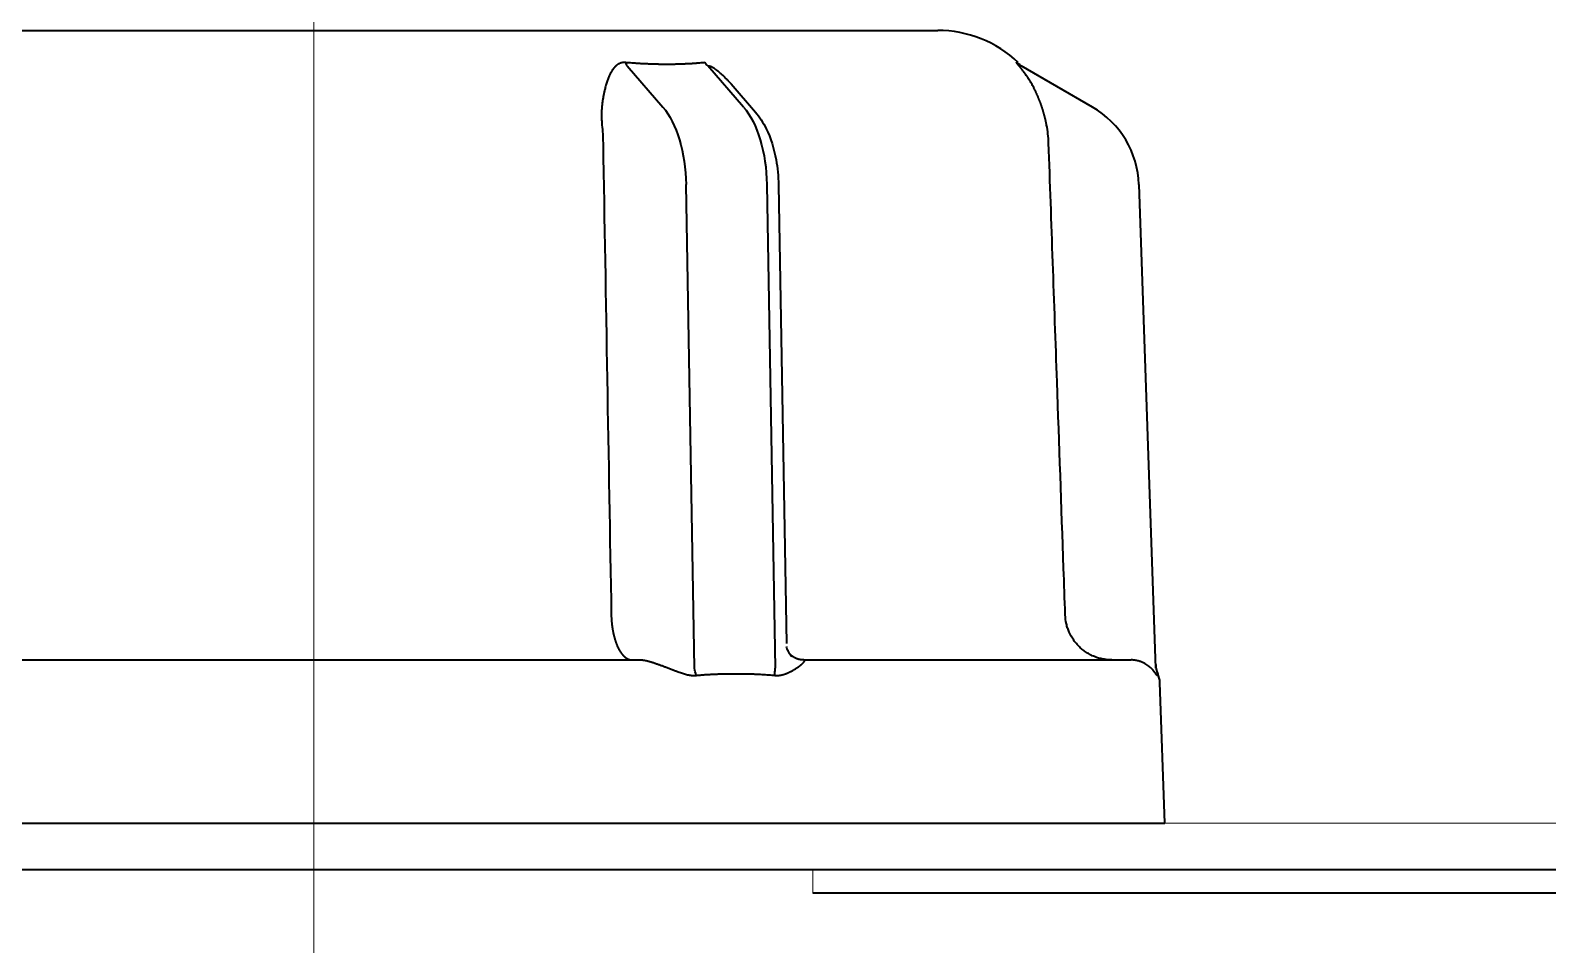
# Model space of a CAD drawing. Extents: x 6327 to 10269, y -393 to 3036.
# Drawn here: x 8702.59 to 8735.14, y 2191.92 to 2211.53 of the extents above; entities that cross this region are included whole.
import ezdxf

# ---------------------------------------------------------------- set-up
doc = ezdxf.new("R2010")
doc.units = 0
doc.header["$LTSCALE"] = 5
doc.layers.get('0').update_dxf_attribs({"linetype": 'CONTINUOUS', "lineweight": 0})
doc.layers.add('1', color=7, linetype='CONTINUOUS', true_color=0xffffff)

msp = doc.modelspace()

# ---------------------------------------------------------------- linework, layer by layer
at = {"color": 4}
for p, q in [((8708.673, 2244.526), (8708.673, 2144.526)), ((8658.673, 2194.526), (8758.673, 2194.526))]:
    msp.add_line(p, q, dxfattribs=at)
msp.add_line((8719.374, 2193.026), (8719.374, 2193.526))
at = {"layer": '1', "color": 7, "linetype": 'Continuous', "lineweight": 35}
for p, q in [((8695.294, 2211.526), (8722.052, 2211.526)), ((8715.391, 2210.764), (8716.156, 2209.88)), ((8717.888, 2209.88), (8717.123, 2210.764)), ((8723.766, 2210.824), (8723.818, 2210.796)), ((8725.371, 2209.88), (8723.84, 2210.764)), ((8717.619, 2210.378), (8718.141, 2209.775)), ((8716.836, 2197.848), (8716.655, 2208.218)), ((8718.387, 2208.218), (8718.568, 2197.848)), ((8718.637, 2208.209), (8718.809, 2198.38)), ((8726.732, 2197.848), (8726.37, 2208.218)), ((8701.639, 2198.026), (8715.707, 2198.026)), ((8719.171, 2198.026), (8726.204, 2198.026)), ((8726.773, 2197.732), (8726.762, 2197.696)), ((8726.923, 2194.526), (8726.818, 2197.544)), ((8690.423, 2194.526), (8708.673, 2194.526)), ((8708.673, 2194.526), (8726.923, 2194.526)), ((8811.243, 2193.526), (8697.924, 2193.526))]:
    msp.add_line(p, q, dxfattribs=at)
for centre, radius, start, end in [((8722.052, 2209.026), 2.5, 46.3306, 90), ((8724.371, 2208.148), 2, 2, 60), ((8726.318, 2197.526), 0.5, 2, 24.2309)]:
    msp.add_arc(centre, radius, start, end, dxfattribs=at)
at = {"layer": '1', "color": 7, "linetype": 'Continuous', "lineweight": 35, "extrusion": (0, 0, -1)}
for centre, major_axis, ratio, start_param, end_param in [((8715.516, 2211.197), (-0.05, -0.498), 0.350879, 0.480716, 0.72184), ((8717.248, 2211.198), (0.06, -0.497), 0.631469, 0.592654, 0.833485), ((8715.656, 2208.148), (0, 2), 0.5, 0.523599, 1.53589), ((8717.388, 2208.148), (0, -2), 0.5, 3.665191, 4.677482)]:
    msp.add_ellipse(centre, major_axis=major_axis, ratio=ratio, start_param=start_param, end_param=end_param, dxfattribs=at)
at = {"layer": '1', "color": 7, "linetype": 'Continuous', "lineweight": 35}
for centre, major_axis, ratio, start_param, end_param in [((8724.09, 2211.197), (0.25, 0.433), 0.982349, 2.900465, 3.141593), ((8727.229, 2197.938), (-0.5, -0.017), 1, 6.264223, 6.674123)]:
    msp.add_ellipse(centre, major_axis=major_axis, ratio=ratio, start_param=start_param, end_param=end_param, dxfattribs=at)
for points, knots in [([(8715.251, 2210.824), (8715.249, 2210.824), (8715.244, 2210.822), (8715.238, 2210.82), (8715.232, 2210.818), (8715.226, 2210.815), (8715.22, 2210.812), (8715.214, 2210.809), (8715.207, 2210.806), (8715.201, 2210.802), (8715.195, 2210.798), (8715.189, 2210.794), (8715.183, 2210.79), (8715.177, 2210.786), (8715.171, 2210.781), (8715.164, 2210.776), (8715.158, 2210.771), (8715.152, 2210.766), (8715.146, 2210.76), (8715.14, 2210.754), (8715.134, 2210.748), (8715.128, 2210.742), (8715.122, 2210.735), (8715.109, 2210.721), (8715.091, 2210.699), (8715.069, 2210.668), (8715.048, 2210.634), (8715.023, 2210.589), (8714.997, 2210.53), (8714.968, 2210.455), (8714.941, 2210.371), (8714.921, 2210.299), (8714.908, 2210.245), (8714.9, 2210.212), (8714.892, 2210.178), (8714.885, 2210.145), (8714.879, 2210.111), (8714.873, 2210.077), (8714.867, 2210.043), (8714.862, 2210.009), (8714.858, 2209.975), (8714.854, 2209.941), (8714.85, 2209.907), (8714.847, 2209.872), (8714.845, 2209.838), (8714.843, 2209.804), (8714.842, 2209.769), (8714.841, 2209.735), (8714.841, 2209.701), (8714.841, 2209.666), (8714.842, 2209.632), (8714.843, 2209.598), (8714.845, 2209.563), (8714.848, 2209.529), (8714.85, 2209.506), (8714.851, 2209.495)], [0, 0, 0, 0, 0.004712, 0.009534, 0.014468, 0.019518, 0.02469, 0.029985, 0.035407, 0.04096, 0.046646, 0.052467, 0.058427, 0.064527, 0.070769, 0.077156, 0.083689, 0.09037, 0.0972, 0.104182, 0.111317, 0.118606, 0.126049, 0.13365, 0.16436, 0.195902, 0.228345, 0.261749, 0.318602, 0.379208, 0.44371, 0.512228, 0.53576, 0.559032, 0.582049, 0.604817, 0.627343, 0.649632, 0.671691, 0.693528, 0.715149, 0.736562, 0.757775, 0.778796, 0.799634, 0.820297, 0.840795, 0.861137, 0.881332, 0.901391, 0.921323, 0.94114, 0.960851, 0.980467, 1, 1, 1, 1]), ([(8715.363, 2210.835), (8715.36, 2210.836), (8715.355, 2210.836), (8715.347, 2210.836), (8715.339, 2210.837), (8715.332, 2210.837), (8715.324, 2210.836), (8715.316, 2210.836), (8715.309, 2210.836), (8715.301, 2210.835), (8715.294, 2210.834), (8715.286, 2210.833), (8715.279, 2210.832), (8715.272, 2210.83), (8715.265, 2210.828), (8715.258, 2210.827), (8715.253, 2210.825), (8715.251, 2210.824)], [0, 0, 0, 0, 0.064703, 0.129406, 0.194175, 0.259078, 0.32418, 0.389546, 0.455241, 0.521329, 0.587871, 0.654929, 0.722563, 0.790832, 0.859791, 0.929496, 1, 1, 1, 1]), ([(8716.94, 2210.824), (8716.931, 2210.824), (8716.912, 2210.822), (8716.882, 2210.82), (8716.853, 2210.817), (8716.824, 2210.815), (8716.794, 2210.813), (8716.765, 2210.811), (8716.735, 2210.81), (8716.705, 2210.808), (8716.676, 2210.806), (8716.646, 2210.805), (8716.615, 2210.804), (8716.585, 2210.802), (8716.555, 2210.801), (8716.524, 2210.8), (8716.494, 2210.799), (8716.463, 2210.798), (8716.432, 2210.798), (8716.402, 2210.797), (8716.371, 2210.797), (8716.339, 2210.796), (8716.308, 2210.796), (8716.277, 2210.796), (8716.246, 2210.796), (8716.214, 2210.796), (8716.183, 2210.796), (8716.151, 2210.796), (8716.119, 2210.797), (8716.087, 2210.797), (8716.055, 2210.798), (8716.023, 2210.798), (8715.991, 2210.799), (8715.959, 2210.8), (8715.927, 2210.801), (8715.894, 2210.802), (8715.862, 2210.804), (8715.829, 2210.805), (8715.796, 2210.806), (8715.764, 2210.808), (8715.731, 2210.81), (8715.698, 2210.811), (8715.665, 2210.813), (8715.632, 2210.815), (8715.599, 2210.817), (8715.565, 2210.82), (8715.532, 2210.822), (8715.51, 2210.824), (8715.499, 2210.824)], [0, 0, 0, 0, 0.021779, 0.043552, 0.06532, 0.087084, 0.108843, 0.130598, 0.152348, 0.174095, 0.195838, 0.217578, 0.239315, 0.261049, 0.28278, 0.304509, 0.326236, 0.34796, 0.369683, 0.391405, 0.413126, 0.434845, 0.456564, 0.478282, 0.5, 0.521718, 0.543436, 0.565155, 0.586874, 0.608595, 0.630317, 0.65204, 0.673764, 0.695491, 0.71722, 0.738951, 0.760685, 0.782422, 0.804162, 0.825905, 0.847652, 0.869402, 0.891157, 0.912916, 0.93468, 0.956448, 0.978221, 1, 1, 1, 1]), ([(8717.123, 2210.764), (8717.124, 2210.765), (8717.128, 2210.765), (8717.134, 2210.766), (8717.141, 2210.766), (8717.148, 2210.765), (8717.156, 2210.763), (8717.164, 2210.761), (8717.173, 2210.758), (8717.182, 2210.755), (8717.192, 2210.751), (8717.202, 2210.746), (8717.213, 2210.74), (8717.224, 2210.734), (8717.236, 2210.727), (8717.248, 2210.72), (8717.261, 2210.711), (8717.275, 2210.702), (8717.288, 2210.692), (8717.303, 2210.682), (8717.317, 2210.671), (8717.333, 2210.659), (8717.348, 2210.646), (8717.365, 2210.633), (8717.381, 2210.618), (8717.398, 2210.603), (8717.414, 2210.589), (8717.432, 2210.572), (8717.453, 2210.553), (8717.48, 2210.526), (8717.513, 2210.493), (8717.552, 2210.452), (8717.588, 2210.413), (8717.61, 2210.387), (8717.619, 2210.378)], [0, 0, 0, 0, 0.011196, 0.022245, 0.033363, 0.044763, 0.056639, 0.069167, 0.082495, 0.096747, 0.112024, 0.128408, 0.145965, 0.164751, 0.184809, 0.206175, 0.22888, 0.252949, 0.278402, 0.305258, 0.333531, 0.363235, 0.394381, 0.426978, 0.461034, 0.496558, 0.533556, 0.565127, 0.611078, 0.67141, 0.746123, 0.835219, 0.938696, 1, 1, 1, 1]), ([(8723.747, 2210.826), (8723.744, 2210.831), (8723.742, 2210.834), (8723.741, 2210.836), (8723.742, 2210.837), (8723.743, 2210.837), (8723.744, 2210.836), (8723.746, 2210.835)], [0, 0, 0, 0, 0.5, 0.5, 0.75, 0.75, 1, 1, 1, 1]), ([(8724.389, 2209.495), (8724.388, 2209.501), (8724.385, 2209.512), (8724.382, 2209.53), (8724.378, 2209.547), (8724.375, 2209.564), (8724.371, 2209.582), (8724.367, 2209.599), (8724.363, 2209.616), (8724.359, 2209.634), (8724.355, 2209.651), (8724.35, 2209.668), (8724.346, 2209.686), (8724.341, 2209.703), (8724.337, 2209.72), (8724.332, 2209.737), (8724.327, 2209.755), (8724.322, 2209.772), (8724.317, 2209.789), (8724.312, 2209.806), (8724.307, 2209.824), (8724.301, 2209.841), (8724.296, 2209.858), (8724.29, 2209.875), (8724.284, 2209.892), (8724.279, 2209.909), (8724.273, 2209.926), (8724.267, 2209.943), (8724.261, 2209.961), (8724.254, 2209.978), (8724.248, 2209.995), (8724.241, 2210.011), (8724.235, 2210.028), (8724.228, 2210.045), (8724.221, 2210.062), (8724.214, 2210.079), (8724.207, 2210.096), (8724.2, 2210.113), (8724.193, 2210.129), (8724.185, 2210.146), (8724.178, 2210.163), (8724.17, 2210.179), (8724.162, 2210.196), (8724.155, 2210.212), (8724.147, 2210.229), (8724.139, 2210.245), (8724.13, 2210.262), (8724.11, 2210.302), (8724.076, 2210.365), (8724.027, 2210.448), (8723.978, 2210.525), (8723.94, 2210.58), (8723.914, 2210.616), (8723.9, 2210.635), (8723.886, 2210.653), (8723.873, 2210.67), (8723.86, 2210.686), (8723.848, 2210.702), (8723.837, 2210.716), (8723.826, 2210.73), (8723.816, 2210.742), (8723.806, 2210.754), (8723.797, 2210.765), (8723.788, 2210.775), (8723.781, 2210.785), (8723.774, 2210.793), (8723.767, 2210.801), (8723.762, 2210.808), (8723.757, 2210.814), (8723.752, 2210.82), (8723.75, 2210.823), (8723.749, 2210.824)], [0, 0, 0, 0, 0.009877, 0.019767, 0.029672, 0.039593, 0.049532, 0.059489, 0.069466, 0.079465, 0.089487, 0.099532, 0.109604, 0.119701, 0.129827, 0.139983, 0.150168, 0.160386, 0.170636, 0.180921, 0.191241, 0.201598, 0.211992, 0.222425, 0.232899, 0.243413, 0.253969, 0.264569, 0.275213, 0.285903, 0.296638, 0.307422, 0.318253, 0.329134, 0.340065, 0.351048, 0.362082, 0.373169, 0.384311, 0.395507, 0.406758, 0.418066, 0.429432, 0.440855, 0.452337, 0.463878, 0.475479, 0.487142, 0.550852, 0.613762, 0.67598, 0.737614, 0.755418, 0.772724, 0.789538, 0.805867, 0.821719, 0.837101, 0.852024, 0.866497, 0.88053, 0.894136, 0.907328, 0.92012, 0.932528, 0.94457, 0.956263, 0.96763, 0.978691, 0.989473, 1, 1, 1, 1]), ([(8718.141, 2209.775), (8718.231, 2209.667), (8718.423, 2209.374), (8718.592, 2208.824), (8718.634, 2208.399), (8718.637, 2208.209)], [0, 0, 0, 0, 0.282047, 0.696349, 1, 1, 1, 1]), ([(8724.788, 2198.991), (8724.776, 2199.324), (8724.765, 2199.657), (8724.706, 2201.323), (8724.659, 2202.656), (8724.552, 2205.697), (8724.492, 2207.405), (8724.432, 2209.113)], [0, 0, 0, 0, 0.098732, 0.098732, 0.493661, 0.493661, 1, 1, 1, 1]), ([(8715.05, 2198.991), (8715.05, 2198.989), (8715.05, 2198.983), (8715.05, 2198.975), (8715.051, 2198.967), (8715.051, 2198.959), (8715.051, 2198.951), (8715.051, 2198.942), (8715.052, 2198.934), (8715.052, 2198.926), (8715.053, 2198.917), (8715.053, 2198.909), (8715.053, 2198.901), (8715.054, 2198.892), (8715.055, 2198.883), (8715.055, 2198.875), (8715.056, 2198.866), (8715.056, 2198.857), (8715.057, 2198.849), (8715.058, 2198.84), (8715.059, 2198.831), (8715.06, 2198.822), (8715.06, 2198.813), (8715.061, 2198.804), (8715.062, 2198.795), (8715.063, 2198.786), (8715.064, 2198.777), (8715.065, 2198.768), (8715.067, 2198.759), (8715.068, 2198.75), (8715.069, 2198.741), (8715.07, 2198.732), (8715.072, 2198.722), (8715.073, 2198.713), (8715.074, 2198.704), (8715.076, 2198.695), (8715.077, 2198.685), (8715.079, 2198.676), (8715.081, 2198.667), (8715.082, 2198.657), (8715.084, 2198.648), (8715.086, 2198.638), (8715.088, 2198.629), (8715.09, 2198.62), (8715.091, 2198.61), (8715.093, 2198.601), (8715.095, 2198.591), (8715.098, 2198.582), (8715.1, 2198.573), (8715.102, 2198.563), (8715.104, 2198.554), (8715.106, 2198.544), (8715.109, 2198.535), (8715.111, 2198.525), (8715.114, 2198.516), (8715.116, 2198.507), (8715.119, 2198.497), (8715.122, 2198.488), (8715.124, 2198.479), (8715.127, 2198.469), (8715.13, 2198.46), (8715.133, 2198.451), (8715.136, 2198.442), (8715.139, 2198.432), (8715.142, 2198.423), (8715.145, 2198.414), (8715.148, 2198.405), (8715.151, 2198.396), (8715.155, 2198.387), (8715.158, 2198.378), (8715.162, 2198.369), (8715.165, 2198.36), (8715.169, 2198.351), (8715.172, 2198.343), (8715.176, 2198.334), (8715.18, 2198.325), (8715.184, 2198.317), (8715.187, 2198.308), (8715.191, 2198.3), (8715.195, 2198.291), (8715.199, 2198.283), (8715.204, 2198.275), (8715.208, 2198.267), (8715.212, 2198.258), (8715.216, 2198.25), (8715.221, 2198.243), (8715.225, 2198.235), (8715.23, 2198.227), (8715.234, 2198.219), (8715.239, 2198.212), (8715.244, 2198.205), (8715.248, 2198.197), (8715.253, 2198.19), (8715.258, 2198.183), (8715.263, 2198.176), (8715.268, 2198.169), (8715.273, 2198.162), (8715.278, 2198.156), (8715.283, 2198.149), (8715.289, 2198.143), (8715.294, 2198.137), (8715.299, 2198.131), (8715.305, 2198.125), (8715.31, 2198.119), (8715.316, 2198.113), (8715.321, 2198.108), (8715.327, 2198.102), (8715.333, 2198.097), (8715.338, 2198.092), (8715.344, 2198.087), (8715.35, 2198.082), (8715.356, 2198.078), (8715.362, 2198.073), (8715.368, 2198.069), (8715.374, 2198.065), (8715.38, 2198.061), (8715.386, 2198.058), (8715.393, 2198.054), (8715.399, 2198.051), (8715.405, 2198.048), (8715.412, 2198.045), (8715.418, 2198.042), (8715.424, 2198.04), (8715.431, 2198.037), (8715.437, 2198.035), (8715.444, 2198.033), (8715.451, 2198.032), (8715.457, 2198.03), (8715.464, 2198.029), (8715.471, 2198.028), (8715.478, 2198.027), (8715.484, 2198.027), (8715.491, 2198.026), (8715.496, 2198.026), (8715.498, 2198.026)], [0, 0, 0, 0, 0.005202, 0.01044, 0.015714, 0.021025, 0.026371, 0.031754, 0.037173, 0.042628, 0.048119, 0.053646, 0.05921, 0.06481, 0.070446, 0.076118, 0.081826, 0.087571, 0.093352, 0.099169, 0.105022, 0.110911, 0.116837, 0.122798, 0.128796, 0.134831, 0.140901, 0.147008, 0.15315, 0.159329, 0.165545, 0.171796, 0.178084, 0.184408, 0.190768, 0.197164, 0.203597, 0.210066, 0.216571, 0.223112, 0.22969, 0.236304, 0.242954, 0.24964, 0.256363, 0.263122, 0.269917, 0.276748, 0.283615, 0.290519, 0.297459, 0.304436, 0.311448, 0.318497, 0.325582, 0.332703, 0.339861, 0.347055, 0.354285, 0.361551, 0.368854, 0.376193, 0.383568, 0.39098, 0.398428, 0.405912, 0.413432, 0.420988, 0.428581, 0.43621, 0.443876, 0.451578, 0.459316, 0.46709, 0.474901, 0.482747, 0.490631, 0.49855, 0.506506, 0.514498, 0.522526, 0.530591, 0.538692, 0.546829, 0.555002, 0.563212, 0.571458, 0.579741, 0.58806, 0.596415, 0.604806, 0.613234, 0.621698, 0.630198, 0.638734, 0.647307, 0.655917, 0.664562, 0.673244, 0.681962, 0.690717, 0.699507, 0.708335, 0.717198, 0.726098, 0.735034, 0.744006, 0.753015, 0.76206, 0.771142, 0.78026, 0.789414, 0.798604, 0.807831, 0.817094, 0.826394, 0.835729, 0.845102, 0.85451, 0.863955, 0.873436, 0.882954, 0.892508, 0.902098, 0.911724, 0.921387, 0.931087, 0.940822, 0.950594, 0.960403, 0.970248, 0.980129, 0.990046, 1, 1, 1, 1]), ([(8725.787, 2198.026), (8725.771, 2198.026), (8725.755, 2198.027), (8725.723, 2198.028), (8725.707, 2198.029), (8725.659, 2198.034), (8725.627, 2198.038), (8725.534, 2198.057), (8725.473, 2198.075), (8725.398, 2198.105), (8725.383, 2198.111), (8725.354, 2198.125), (8725.311, 2198.146), (8725.243, 2198.186), (8725.191, 2198.223), (8725.153, 2198.253), (8725.141, 2198.263), (8725.117, 2198.284), (8725.105, 2198.295), (8725.07, 2198.328), (8725.048, 2198.352), (8725.017, 2198.388), (8725.007, 2198.401), (8724.987, 2198.426), (8724.978, 2198.439), (8724.931, 2198.505), (8724.9, 2198.561), (8724.861, 2198.648), (8724.85, 2198.677), (8724.834, 2198.723), (8724.829, 2198.739), (8724.821, 2198.77), (8724.817, 2198.785), (8724.799, 2198.863), (8724.79, 2198.927), (8724.788, 2198.991)], [0, 0, 0, 0, 0.03125, 0.03125, 0.0625, 0.0625, 0.125, 0.125, 0.25, 0.25, 0.28125, 0.28125, 0.3125, 0.375, 0.4375, 0.4375, 0.46875, 0.46875, 0.5, 0.5, 0.5625, 0.5625, 0.59375, 0.59375, 0.625, 0.625, 0.75, 0.75, 0.8125, 0.8125, 0.84375, 0.84375, 0.875, 0.875, 1, 1, 1, 1]), ([(8718.805, 2198.317), (8718.811, 2198.284), (8718.835, 2198.218), (8718.884, 2198.135), (8718.932, 2198.1), (8718.945, 2198.092)], [0, 0, 0, 0, 0.407874, 0.854533, 1, 1, 1, 1]), ([(8715.707, 2198.026), (8715.708, 2198.026), (8715.711, 2198.026), (8715.716, 2198.026), (8715.721, 2198.026), (8715.727, 2198.025), (8715.733, 2198.025), (8715.738, 2198.024), (8715.745, 2198.023), (8715.751, 2198.022), (8715.758, 2198.021), (8715.765, 2198.02), (8715.772, 2198.019), (8715.779, 2198.017), (8715.787, 2198.016), (8715.794, 2198.014), (8715.802, 2198.012), (8715.811, 2198.011), (8715.819, 2198.009), (8715.828, 2198.006), (8715.837, 2198.004), (8715.846, 2198.002), (8715.856, 2197.999), (8715.865, 2197.996), (8715.875, 2197.994), (8715.885, 2197.991), (8715.895, 2197.988), (8715.91, 2197.983), (8715.93, 2197.977), (8715.955, 2197.969), (8715.981, 2197.96), (8716.008, 2197.951), (8716.035, 2197.942), (8716.064, 2197.931), (8716.093, 2197.921), (8716.124, 2197.91), (8716.155, 2197.898), (8716.177, 2197.89), (8716.187, 2197.886)], [0, 0, 0, 0, 0.014379, 0.028904, 0.043589, 0.058446, 0.073488, 0.088728, 0.104176, 0.119845, 0.135744, 0.151885, 0.168277, 0.184931, 0.201854, 0.219056, 0.236545, 0.254329, 0.272417, 0.290814, 0.309528, 0.328566, 0.347934, 0.367637, 0.387683, 0.408076, 0.428821, 0.449923, 0.497367, 0.546389, 0.597035, 0.649344, 0.703354, 0.759099, 0.816609, 0.875912, 0.937034, 1, 1, 1, 1]), ([(8716.187, 2197.886), (8716.193, 2197.883), (8716.206, 2197.879), (8716.224, 2197.872), (8716.242, 2197.865), (8716.26, 2197.858), (8716.278, 2197.851), (8716.296, 2197.844), (8716.314, 2197.837), (8716.332, 2197.83), (8716.349, 2197.823), (8716.367, 2197.817), (8716.385, 2197.81), (8716.403, 2197.803), (8716.42, 2197.796), (8716.438, 2197.79), (8716.456, 2197.783), (8716.473, 2197.777), (8716.491, 2197.77), (8716.518, 2197.761), (8716.554, 2197.748), (8716.599, 2197.734), (8716.642, 2197.721), (8716.677, 2197.712), (8716.705, 2197.706), (8716.728, 2197.702), (8716.749, 2197.699), (8716.771, 2197.696), (8716.792, 2197.694), (8716.813, 2197.694), (8716.833, 2197.693), (8716.854, 2197.694), (8716.867, 2197.695), (8716.873, 2197.696)], [0, 0, 0, 0, 0.025953, 0.051868, 0.077745, 0.103588, 0.129396, 0.155172, 0.180918, 0.206634, 0.232323, 0.257987, 0.283627, 0.309244, 0.334841, 0.360418, 0.385979, 0.411523, 0.437054, 0.462572, 0.530757, 0.596034, 0.658483, 0.718197, 0.751135, 0.783581, 0.815569, 0.847136, 0.878317, 0.909154, 0.939685, 0.969953, 1, 1, 1, 1]), ([(8718.562, 2197.696), (8718.565, 2197.695), (8718.571, 2197.695), (8718.58, 2197.694), (8718.589, 2197.694), (8718.599, 2197.694), (8718.608, 2197.694), (8718.618, 2197.694), (8718.627, 2197.694), (8718.637, 2197.695), (8718.646, 2197.696), (8718.656, 2197.697), (8718.666, 2197.698), (8718.676, 2197.7), (8718.685, 2197.701), (8718.695, 2197.703), (8718.705, 2197.705), (8718.715, 2197.708), (8718.725, 2197.71), (8718.735, 2197.713), (8718.746, 2197.716), (8718.756, 2197.719), (8718.766, 2197.722), (8718.776, 2197.725), (8718.787, 2197.729), (8718.797, 2197.733), (8718.807, 2197.737), (8718.818, 2197.741), (8718.828, 2197.745), (8718.838, 2197.75), (8718.849, 2197.755), (8718.859, 2197.76), (8718.874, 2197.767), (8718.893, 2197.776), (8718.916, 2197.788), (8718.938, 2197.8), (8718.959, 2197.812), (8718.98, 2197.825), (8719, 2197.837), (8719.019, 2197.849), (8719.038, 2197.862), (8719.055, 2197.874), (8719.067, 2197.882), (8719.072, 2197.886)], [0, 0, 0, 0, 0.014414, 0.028974, 0.043684, 0.058551, 0.073581, 0.088779, 0.104152, 0.119704, 0.13544, 0.151365, 0.167484, 0.183801, 0.200322, 0.217049, 0.233988, 0.251142, 0.268514, 0.286109, 0.303929, 0.321979, 0.34026, 0.358778, 0.377533, 0.39653, 0.41577, 0.435257, 0.454992, 0.474978, 0.495218, 0.515714, 0.536467, 0.583885, 0.63104, 0.677944, 0.724604, 0.77103, 0.817232, 0.86322, 0.909004, 0.954594, 1, 1, 1, 1]), ([(8719.171, 2198.026), (8719.17, 2198.026), (8719.17, 2198.026), (8719.168, 2198.026), (8719.166, 2198.026), (8719.164, 2198.026), (8719.161, 2198.026), (8719.157, 2198.026), (8719.152, 2198.027), (8719.147, 2198.027), (8719.142, 2198.027), (8719.136, 2198.028), (8719.129, 2198.028), (8719.122, 2198.029), (8719.114, 2198.031), (8719.106, 2198.032), (8719.097, 2198.034), (8719.087, 2198.036), (8719.077, 2198.038), (8719.067, 2198.041), (8719.056, 2198.044), (8719.044, 2198.048), (8719.032, 2198.053), (8719.02, 2198.058), (8719.007, 2198.064), (8718.993, 2198.07), (8718.98, 2198.078), (8718.966, 2198.086), (8718.952, 2198.095), (8718.938, 2198.105), (8718.923, 2198.117), (8718.909, 2198.129), (8718.894, 2198.142), (8718.88, 2198.157), (8718.871, 2198.167), (8718.866, 2198.173)], [0, 0, 0, 0, 0.002611, 0.00694, 0.012997, 0.020783, 0.0303, 0.041547, 0.054527, 0.069238, 0.085681, 0.103857, 0.123764, 0.145404, 0.168776, 0.19388, 0.220716, 0.249285, 0.279587, 0.31162, 0.345386, 0.380884, 0.418115, 0.457078, 0.497773, 0.540201, 0.58436, 0.630253, 0.677877, 0.727234, 0.778323, 0.831144, 0.885697, 0.941982, 1, 1, 1, 1]), ([(8719.072, 2197.886), (8719.075, 2197.888), (8719.082, 2197.893), (8719.091, 2197.899), (8719.099, 2197.906), (8719.107, 2197.912), (8719.115, 2197.918), (8719.123, 2197.924), (8719.13, 2197.93), (8719.136, 2197.936), (8719.143, 2197.941), (8719.149, 2197.947), (8719.154, 2197.952), (8719.159, 2197.957), (8719.164, 2197.962), (8719.169, 2197.966), (8719.173, 2197.971), (8719.177, 2197.975), (8719.18, 2197.979), (8719.183, 2197.983), (8719.186, 2197.987), (8719.189, 2197.991), (8719.191, 2197.994), (8719.192, 2197.998), (8719.194, 2198.001), (8719.195, 2198.004), (8719.196, 2198.006), (8719.196, 2198.009), (8719.196, 2198.011), (8719.196, 2198.013), (8719.196, 2198.015), (8719.195, 2198.017), (8719.194, 2198.019), (8719.193, 2198.021), (8719.191, 2198.022), (8719.189, 2198.023), (8719.187, 2198.024), (8719.184, 2198.025), (8719.181, 2198.025), (8719.178, 2198.026), (8719.174, 2198.026), (8719.172, 2198.026), (8719.171, 2198.026)], [0, 0, 0, 0, 0.035073, 0.069552, 0.103441, 0.136743, 0.169461, 0.201601, 0.233165, 0.264159, 0.294588, 0.324455, 0.353767, 0.382529, 0.410747, 0.438426, 0.465574, 0.492197, 0.518301, 0.543896, 0.568988, 0.593586, 0.6177, 0.641338, 0.66451, 0.687227, 0.7095, 0.731341, 0.752762, 0.773776, 0.794397, 0.81464, 0.834519, 0.854051, 0.873253, 0.892142, 0.910736, 0.929056, 0.947121, 0.964952, 0.982571, 1, 1, 1, 1]), ([(8726.762, 2197.696), (8726.761, 2197.693), (8726.76, 2197.693), (8726.756, 2197.695), (8726.753, 2197.698), (8726.747, 2197.706), (8726.743, 2197.712), (8726.734, 2197.725), (8726.729, 2197.732), (8726.718, 2197.748), (8726.712, 2197.756), (8726.699, 2197.774), (8726.691, 2197.783), (8726.668, 2197.811), (8726.65, 2197.83), (8726.609, 2197.869), (8726.586, 2197.888), (8726.546, 2197.917), (8726.532, 2197.926), (8726.502, 2197.944), (8726.487, 2197.953), (8726.453, 2197.97), (8726.435, 2197.978), (8726.396, 2197.993), (8726.376, 2197.999), (8726.343, 2198.008), (8726.331, 2198.011), (8726.308, 2198.016), (8726.296, 2198.018), (8726.271, 2198.022), (8726.258, 2198.024), (8726.231, 2198.026), (8726.218, 2198.026), (8726.204, 2198.026)], [0, 0, 0, 0, 0.0625, 0.0625, 0.125, 0.125, 0.1875, 0.1875, 0.25, 0.25, 0.3125, 0.3125, 0.375, 0.375, 0.5, 0.5, 0.625, 0.625, 0.6875, 0.6875, 0.75, 0.75, 0.8125, 0.8125, 0.875, 0.875, 0.90625, 0.90625, 0.9375, 0.9375, 0.96875, 0.96875, 1, 1, 1, 1]), ([(8716.873, 2197.696), (8716.887, 2197.697), (8716.914, 2197.7), (8716.955, 2197.703), (8716.997, 2197.707), (8717.038, 2197.71), (8717.081, 2197.713), (8717.124, 2197.715), (8717.167, 2197.718), (8717.211, 2197.72), (8717.255, 2197.722), (8717.3, 2197.724), (8717.345, 2197.726), (8717.391, 2197.727), (8717.437, 2197.729), (8717.484, 2197.73), (8717.531, 2197.731), (8717.578, 2197.731), (8717.626, 2197.732), (8717.674, 2197.732), (8717.735, 2197.732), (8717.807, 2197.732), (8717.889, 2197.731), (8717.97, 2197.73), (8718.049, 2197.728), (8718.127, 2197.725), (8718.203, 2197.722), (8718.278, 2197.718), (8718.351, 2197.713), (8718.422, 2197.708), (8718.493, 2197.702), (8718.539, 2197.698), (8718.562, 2197.696)], [0, 0, 0, 0, 0.023767, 0.047813, 0.072139, 0.096746, 0.121634, 0.146804, 0.172257, 0.197993, 0.224014, 0.25032, 0.276911, 0.303788, 0.330952, 0.358404, 0.386144, 0.414172, 0.44249, 0.471098, 0.499996, 0.549727, 0.598592, 0.646596, 0.693742, 0.740031, 0.785469, 0.830058, 0.873802, 0.916704, 0.958769, 1, 1, 1, 1]), ([(8829.76, 2193.026), (8829.76, 2193.026), (8828.27, 2193.026), (8824.739, 2193.026), (8821.137, 2193.026), (8816.88, 2193.026), (8812.15, 2193.026), (8807.97, 2193.026), (8804.529, 2193.026), (8801.897, 2193.026), (8799.179, 2193.026), (8795.279, 2193.026), (8790.022, 2193.026), (8783.295, 2193.026), (8773.553, 2193.026), (8761.059, 2193.026), (8746.756, 2193.026), (8734.473, 2193.026), (8725.355, 2193.026), (8720.816, 2193.026), (8719.52, 2193.026), (8719.374, 2193.026)], [0, 0, 0, 0, 0.05506, 0.087548, 0.12378, 0.163239, 0.205024, 0.248102, 0.269814, 0.291486, 0.313707, 0.337132, 0.387488, 0.442171, 0.500456, 0.62316, 0.74382, 0.849676, 0.932388, 0.991673, 1, 1, 1, 1])]:
    msp.add_open_spline(points, degree=3, knots=knots, dxfattribs=at)
for points in [[(8715.499, 2210.824), (8715.453, 2210.828), (8715.408, 2210.832), (8715.363, 2210.835)], [(8717.056, 2210.835), (8717.018, 2210.832), (8716.979, 2210.828), (8716.94, 2210.824)], [(8723.746, 2210.835), (8723.753, 2210.831), (8723.76, 2210.828), (8723.766, 2210.825)], [(8714.851, 2209.495), (8714.863, 2209.369), (8714.871, 2209.241), (8714.873, 2209.113)], [(8724.432, 2209.113), (8724.427, 2209.242), (8724.413, 2209.369), (8724.389, 2209.495)], [(8714.873, 2209.113), (8714.932, 2205.739), (8714.991, 2202.365), (8715.05, 2198.991)], [(8716.873, 2197.696), (8716.857, 2197.745), (8716.845, 2197.796), (8716.836, 2197.848)], [(8718.562, 2197.696), (8718.561, 2197.72), (8718.561, 2197.77), (8718.565, 2197.822), (8718.568, 2197.848)]]:
    msp.add_open_spline(points, degree=3, dxfattribs=at)

doc.saveas('drawing.dxf')
